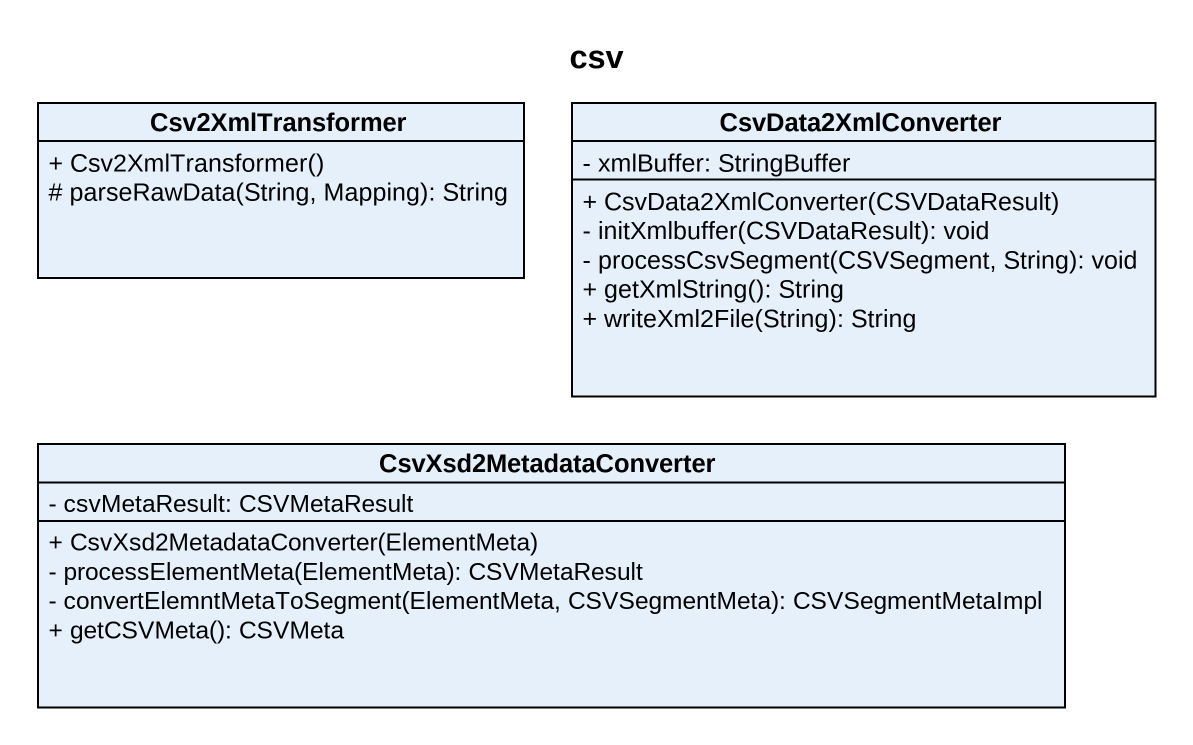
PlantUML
@startuml
title csv
hide circle
hide empty members
skinparam classAttributeIconSize 0
class Csv2XmlTransformer {
  + Csv2XmlTransformer()
  # parseRawData(String, Mapping): String
}
class CsvData2XmlConverter {
  - xmlBuffer: StringBuffer
  + CsvData2XmlConverter(CSVDataResult)
  - initXmlbuffer(CSVDataResult): void
  - processCsvSegment(CSVSegment, String): void
  + getXmlString(): String
  + writeXml2File(String): String
}
class CsvXsd2MetadataConverter {
  - csvMetaResult: CSVMetaResult
  + CsvXsd2MetadataConverter(ElementMeta)
  - processElementMeta(ElementMeta): CSVMetaResult
  - convertElemntMetaToSegment(ElementMeta, CSVSegmentMeta): CSVSegmentMetaImpl
  + getCSVMeta(): CSVMeta
}
@enduml
